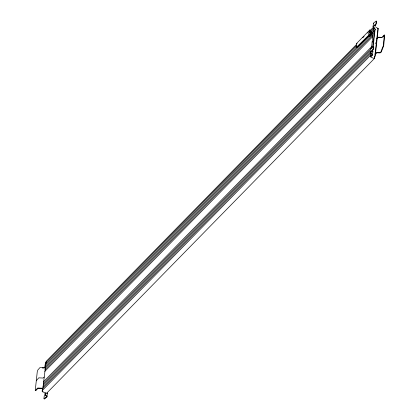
<?xml version="1.0" encoding="UTF-8"?>
<svg xmlns="http://www.w3.org/2000/svg" width="420" height="420" viewBox="0 0 420 420"><rect width="100%" height="100%" fill="white"/><g stroke="black" fill="none" stroke-linecap="round" stroke-linejoin="round"><path stroke-width="0.63" d="M370.976 49.035L370.997 48.741M374.656 56.952L374.346 58.574L46.426 393.451L42.682 391.813L42.646 390.128L370.671 55.209L370.986 52.484M44.163 398.554L44.273 399L44.688 398.874L46.966 396.953L47.392 392.957M369.737 31.726L369.868 30.566L370.288 30.392M373.018 26.723L373.543 23.032L376.226 21L375.9 23.887L373.018 26.723L375.07 29.326L374.624 30.193L372.682 47.218M372.629 51.166L372.776 49.907M373.133 46.751L375.002 30.361L375.475 29.505L373.517 26.623L376.257 24.071L376.588 21.184M371.002 56.695L372.572 55.025L372.855 51.24M368.828 34.582L370.519 34.944L371.306 33.574L371.453 32.298L370.409 31.841L370.262 33.117L369.474 34.487L368.828 34.582L368.975 33.306M369.873 35.038L370.057 34.451M377.323 36.204L377.47 34.928M47.35 393.55L47.492 393.267M374.22 57.257L374.866 55.844L377.969 28.623L377.869 28.198L377.512 28.334M374.598 57.425L375.244 56.007L378.247 28.361M45.911 362.565L45.266 363.977L44.657 367.605L39.926 367.626L37.868 369.989L37.296 371.438L35.233 390.579L37.601 388.043L41.837 388.248L42.467 387.98L42.163 391.204L42.257 391.639L42.62 391.487M370.325 30.051L369.768 30.014L356.627 43.433L356.16 47.56L368.183 35.705L370.146 36.099L370.87 35.721L372.162 32.529L371.931 32.004L371.395 32.172M369.768 30.014L369.358 31.558L369.526 32.66M375.648 26.392L375.764 25.72L375.013 24.838M372.74 51.912L372.955 51.623M383.045 36.829L383.838 35.831M36.23 380.793L38.761 377.837L43.003 378.042L44.21 377.087M369.254 32.571L369.763 31.936L370.409 31.841M356.181 44.793L46.148 361.405L42.646 390.128M362.77 37.79L364.124 36.398M369.941 30.744L373.149 27.468M45.748 362.901L356.244 45.827M369.542 32.245L373.774 27.982M45.554 364.602L356.506 47.061M371.185 32.072L373.58 29.689L373.669 28.03M45.36 366.308L369.154 35.648M371.905 32.839L373.385 31.39L373.475 29.731M45.166 368.009L373.191 33.091L373.28 31.432M44.971 369.71L373.002 34.792L373.091 33.133M44.777 371.411L372.808 36.493L372.897 34.834M372.131 42.21L373.401 40.913L373.779 41.076M43.617 381.617L371.642 46.699L372.703 36.535M375.149 43.528L376.42 42.231L376.798 42.399M43.423 383.318L370.43 49.382M43.229 385.019L370.692 50.615M43.034 386.72L370.498 52.316M42.84 388.421L370.76 53.55M370.619 56.532L372.167 54.847L370.109 52.243L372.992 49.413L373.322 46.52L370.639 48.557L370.598 49.145M375.06 54.028L376.425 52.637L379.727 52.731L380.777 52.064L383.308 45.659L384.337 34.913L381.932 37.359L378.551 37.212L376.782 38.498M375.443 54.196L376.803 52.805L380.105 52.899L381.161 52.232L383.686 45.827L384.715 35.081M45.575 392.868L44.646 393.981L46.604 396.769L43.916 398.816L44.247 395.913L45.628 394.522M46.1 392.884L45.129 394.154L47.103 396.669M370.634 32.361L371.553 31.836L371.632 33.406L370.487 35.553L369.768 35.931M42.599 388.3L38.057 388.258L35.936 390.553L35.632 390.726L35.558 390.296M371.453 32.298L370.808 32.393M42.998 391.655L42.635 391.802L42.541 391.367M356.538 47.723L368.204 36.173L369.154 35.721M368.692 31.883L367.957 32.529L368.056 33.427M378.546 37.49L382.31 37.527M373.27 46.82L373.679 46.704L373.8 47.14L373.349 49.591L370.608 52.143L372.572 55.025M44.593 368.062L42.273 367.978M374.346 58.574L370.85 57.157L370.508 56.653L370.571 55.251M46.148 361.405L46.415 361.41M356.627 43.433L357.189 43.47M375.953 27.242L377.906 28.45M370.262 33.117L371.306 33.574M369.474 34.487L370.519 34.944M371.537 46.746L371.427 48.573M373.406 23.321L373.506 23.625"/></g></svg>
